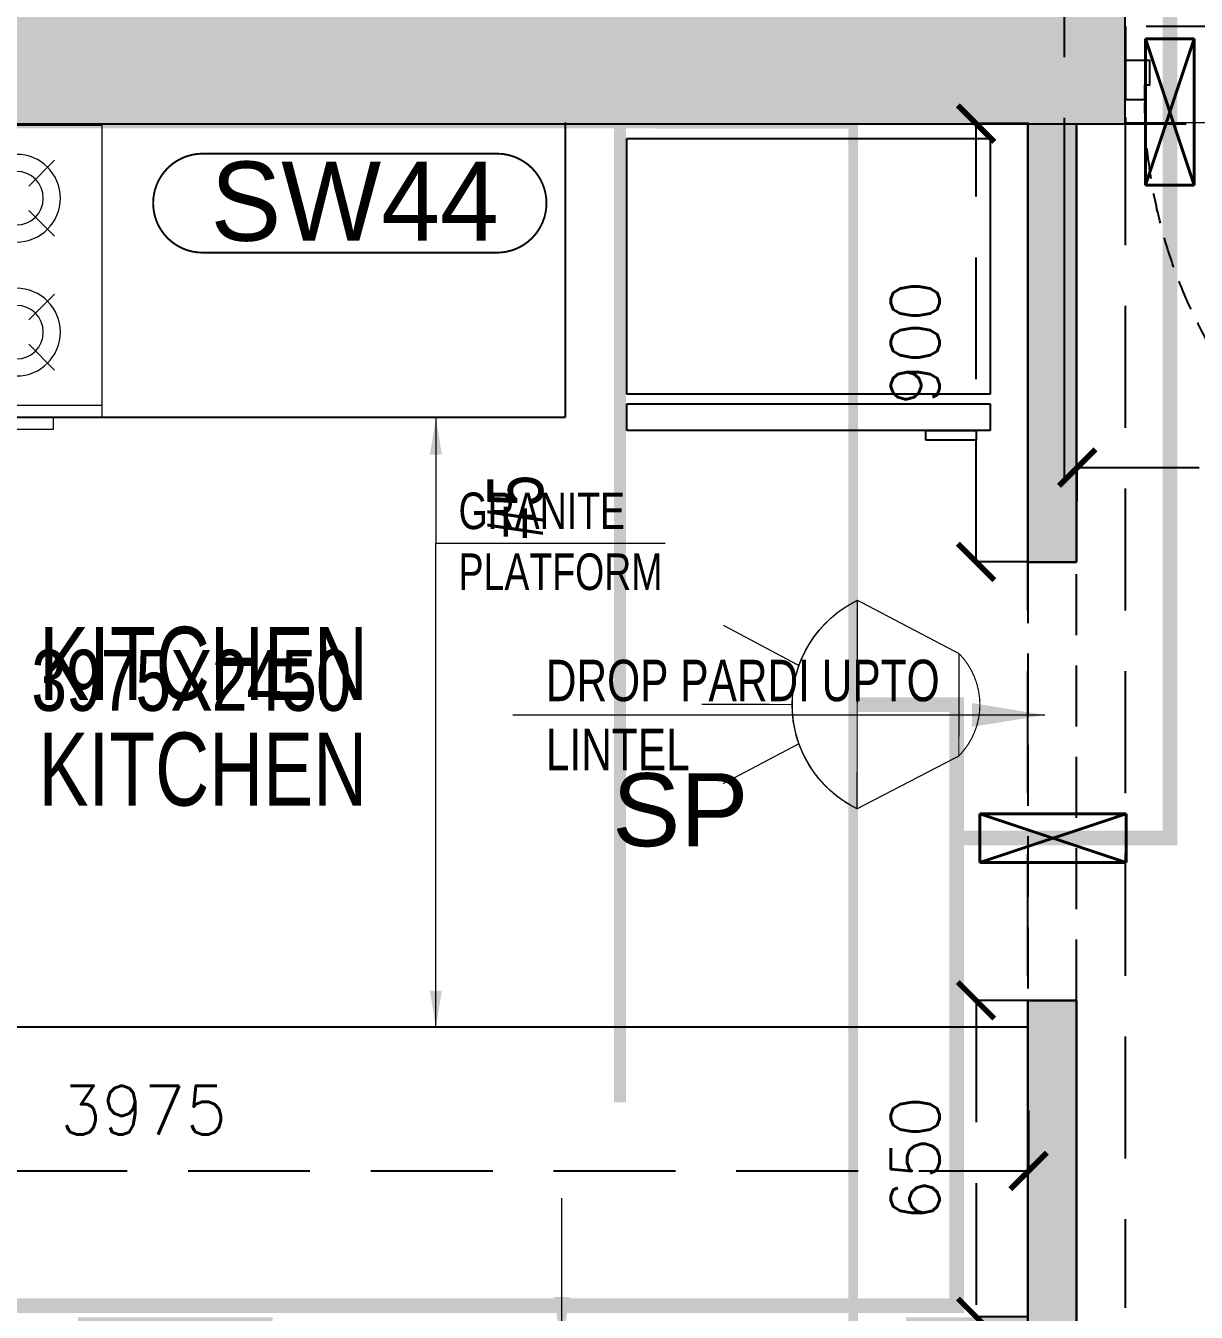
# Model space of a CAD drawing. Header units: millimetres. Extents: x 1135099 to 1230264, y -5736945 to -5695799.
# Drawn here: x 1202834 to 1205236, y -5721665 to -5719023 of the extents above; entities that cross this region are included whole.
import ezdxf

# ---------------------------------------------------------------- set-up
doc = ezdxf.new("R2010")
doc.units = ezdxf.units.MM
doc.header["$LTSCALE"] = 1000
doc.header["$MEASUREMENT"] = 0
for name, pattern in [('2BHK-A - FRONT$1$AUDIT_D_120904163729-0', [0]), ('2BHK-A - FRONT$1$HIDDEN', [0.375, 0.25, -0.125]), ('AUDIT_D_120904163729-0', [0]), ('T8(T9 IS SIMILAR) - DIMENSION & TEXTING$0$( Hidden )', [0.375, 0.25, -0.125]), ('T8(T9 IS SIMILAR) - DIMENSION & TEXTING$0$CENTER2', [1.125, 0.75, -0.125, 0.125, -0.125]), ('T8(T9 IS SIMILAR) - DIMENSION & TEXTING$0$HIDDEN', [0.375, 0.25, -0.125]), ('T8(T9 IS SIMILAR) - DIMENSION & TEXTING$0$T8_REFUGE COLUMNS$0$HIDDEN', [0.375, 0.25, -0.125]), ('T8(T9 IS SIMILAR) - DIMENSION & TEXTING$1$AUDIT_D_120904163729-0', [0]), ('T8(T9 IS SIMILAR)$0$$0$HIDDEN', [0.375, 0.25, -0.125]), ('T8(T9 IS SIMILAR)$0$HIDDEN', [0.375, 0.25, -0.125]), ('T8_REFUGE COLUMNS$0$CENTER2', [1.125, 0.75, -0.125, 0.125, -0.125])]:
    doc.linetypes.add(name, pattern=pattern)
doc.layers.get('0').update_dxf_attribs({"linetype": 'AUDIT_D_120904163729-0'})
for name, color, linetype in [('2BHK-A - FRONT$0$A-DOOR-FULL', 2, 'Continuous'), ('2BHK-A - FRONT$0$a-KIT FIX', 251, 'Continuous'), ('2BHK-A - FRONT$1$A-HATCH -160', 251, '2BHK-A - FRONT$1$AUDIT_D_120904163729-0'), ('2BHK-A - FRONT$1$CUT-OUT', 49, 'Continuous'), ('T8(T9 IS SIMILAR) - DIMENSION & TEXTING$0$A-DIMENSIONS', 2, 'T8(T9 IS SIMILAR) - DIMENSION & TEXTING$0$HIDDEN'), ('T8(T9 IS SIMILAR) - DIMENSION & TEXTING$0$A-FIRE FIGHTING', 7, 'T8(T9 IS SIMILAR) - DIMENSION & TEXTING$1$AUDIT_D_120904163729-0'), ('T8(T9 IS SIMILAR)$0$S-BEAM', 20, 'T8(T9 IS SIMILAR)$0$$0$HIDDEN'), ('T8_REFUGE COLUMNS$0$A-CENTERLINE', 193, 'T8_REFUGE COLUMNS$0$CENTER2'), ('T8_REFUGE COLUMNS$1$A-RCC COLS', 3, 'Continuous'), ('T8_TYPICAL COLUMNS$0$A-RCC COLS', 3, 'Continuous')]:
    doc.layers.add(name, color=color, linetype=linetype)
for name, color, linetype, lineweight in [('2BHK-A - FRONT$0$a-Text', 4, 'Continuous', 0), ('2BHK-A - FRONT$0$a-TEXT -R SIZE', 4, 'Continuous', 0), ('2BHK-A - FRONT$0$R0-18-10-2014-T1-1st Podium Floor Plan$0$Text', 2, 'Continuous', 0), ('2BHK-A - FRONT$1$a-TOI-fixtures', 251, 'Continuous', 0), ('2BHK-A - FRONT$1$A-WALL- 160', 6, 'Continuous', 30), ('T8(T9 IS SIMILAR) - DIMENSION & TEXTING$0$U-IPD-WS-FIRE', 1, 'Continuous', 40), ('T8(T9 IS SIMILAR) - DIMENSION & TEXTING$0$U-IPD-WS-SP', 1, 'Continuous', 5), ('T8(T9 IS SIMILAR) - DIMENSION & TEXTING$0$U-IPD-WS-TEXT', 7, 'Continuous', 0), ('T8(T9 IS SIMILAR) - DIMENSION & TEXTING$1$a-Text', 4, 'Continuous', 0), ('T8(T9 IS SIMILAR) - DIMENSION & TEXTING$1$a-TEXT -R SIZE', 4, 'Continuous', 0), ('T8(T9 IS SIMILAR) - DIMENSION & TEXTING$1$R0-18-10-2014-T1-1st Podium Floor Plan$0$Text', 2, 'Continuous', 0), ('T8(T9 IS SIMILAR)$0$D&W', 8, 'Continuous', 25), ('T8(T9 IS SIMILAR)$0$SCPL BEAM', 191, 'T8(T9 IS SIMILAR)$0$$0$HIDDEN', 13), ('T8_REFUGE COLUMNS$0$A-COLUMN NO size reduce', 81, 'Continuous', 25)]:
    doc.layers.add(name, color=color, linetype=linetype, lineweight=lineweight)
doc.layers.add('A-RERA CARPET AREA', color=30, linetype='Continuous', plot=False)
doc.layers.add('T8(T9 IS SIMILAR) - DIMENSION & TEXTING$0$U-IPD-SP-SLEV-100', color=7, linetype='T8(T9 IS SIMILAR) - DIMENSION & TEXTING$0$CENTER2', lineweight=40, true_color=0xdc3709)
doc.layers.add('T8_REFUGE COLUMNS$1$COL-HATCH', color=7, linetype='Continuous', lineweight=25, true_color=0xa3a3a3)
doc.styles.add('2BHK-A - FRONT$0$ARIAL ARROW', font='swisscl.ttf')
doc.styles.add('2BHK-A - FRONT$0$Tahoma', font='tahoma.ttf')
doc.styles.add('T8(T9 IS SIMILAR) - DIMENSION & TEXTING$0$arial', font='sanss___.ttf')
doc.styles.add('T8(T9 IS SIMILAR) - DIMENSION & TEXTING$0$Romans 1', font='romans.shx', dxfattribs={"height": 100})
doc.styles.add('T8(T9 IS SIMILAR) - DIMENSION & TEXTING$1$ARIAL ARROW', font='swisscl.ttf')
doc.styles.add('T8(T9 IS SIMILAR) - DIMENSION & TEXTING$1$Tahoma', font='tahoma.ttf')
doc.styles.add('T8_REFUGE COLUMNS$0$STANDARD', font='GOTHIC.TTF')
doc.dimstyles.new('2BHK-A - FRONT$0$SAMATA STD', dxfattribs={"dimtxt": 100, "dimasz": 50, "dimexe": 50, "dimexo": 50, "dimgap": 10, "dimtad": 0, "dimdec": 0, "dimrnd": 5, "dimzin": 0, "dimdsep": 46, "dimtxsty": '2BHK-A - FRONT$0$Tahoma', "dimblk": '2BHK-A - FRONT$0$_Origin2', "dimcen": -50, "dimdle": 50, "dimclrd": 7, "dimclre": 7, "dimclrt": 7, "dimadec": 0, "dimazin": 0, "dimtfac": 1, "dimtdec": 0, "dimtmove": 1, "dimatfit": 3, "dimfxl": 150, "dimtfill": 1, "dimtolj": 1, "dimtzin": 0, "dimlwd": -1, "dimlwe": -1, "dimarcsym": 0})
doc.dimstyles.new('T8(T9 IS SIMILAR) - DIMENSION & TEXTING$0$ALPINE S', dxfattribs={"dimscale": 0, "dimtxt": 100, "dimasz": 75, "dimexe": 0, "dimexo": 0, "dimgap": 75, "dimtad": 1, "dimdec": 0, "dimzin": 0, "dimdsep": 46, "dimtxsty": 'T8(T9 IS SIMILAR) - DIMENSION & TEXTING$0$Romans 1', "dimblk": 'T8(T9 IS SIMILAR) - DIMENSION & TEXTING$0$_ArchTick', "dimcen": 0.09, "dimclrd": 256, "dimclre": 256, "dimclrt": 7, "dimadec": 0, "dimazin": 0, "dimtfac": 1, "dimtdec": 0, "dimtofl": 0, "dimtmove": 1, "dimatfit": 0, "dimldrblk": 'T8(T9 IS SIMILAR) - DIMENSION & TEXTING$0$_Open90', "dimfxl": 1, "dimtolj": 1, "dimtzin": 0, "dimarcsym": 0})
doc.dimstyles.new('T8(T9 IS SIMILAR) - DIMENSION & TEXTING$1$SAMATA STD', dxfattribs={"dimtxt": 100, "dimasz": 50, "dimexe": 50, "dimexo": 50, "dimgap": 10, "dimtad": 0, "dimdec": 0, "dimrnd": 5, "dimzin": 0, "dimdsep": 46, "dimtxsty": 'T8(T9 IS SIMILAR) - DIMENSION & TEXTING$1$Tahoma', "dimblk": 'T8(T9 IS SIMILAR) - DIMENSION & TEXTING$1$_Origin2', "dimcen": -50, "dimdle": 50, "dimclrd": 7, "dimclre": 7, "dimclrt": 7, "dimadec": 0, "dimazin": 0, "dimtfac": 1, "dimtdec": 0, "dimtmove": 1, "dimatfit": 3, "dimfxl": 150, "dimtfill": 1, "dimtolj": 1, "dimtzin": 0, "dimlwd": -1, "dimlwe": -1, "dimarcsym": 0})

# ---------------------------------------------------------------- blocks, each defined once
blk = doc.blocks.new('T8(T9 IS SIMILAR) - DIMENSION & TEXTING$0$_ArchTick')
at = {"color": 0, "linetype": 'ByBlock', "const_width": 0.15}
blk.add_lwpolyline([(-0.5, -0.5), (0.5, 0.5)], dxfattribs=at)
blk = doc.blocks.new('*D597')
at = {"layer": 'T8(T9 IS SIMILAR) - DIMENSION & TEXTING$0$A-DIMENSIONS', "linetype": 'T8(T9 IS SIMILAR) - DIMENSION & TEXTING$0$HIDDEN', "lineweight": -2, "transparency": 16777216}
for p, q in [((1204992.3, -5719999.3), (1204992.3, -5719930.4)), ((1206197.3, -5719999.3), (1206197.3, -5719930.4))]:
    blk.add_line(p, q, dxfattribs=at)
at = {"layer": 'T8(T9 IS SIMILAR) - DIMENSION & TEXTING$0$A-DIMENSIONS', "lineweight": -2, "transparency": 16777216}
blk.add_line((1204992.3, -5719930.4), (1206197.3, -5719930.4), dxfattribs=at)
at = {"layer": 'T8(T9 IS SIMILAR) - DIMENSION & TEXTING$0$A-DIMENSIONS', "linetype": 'ByBlock', "lineweight": -2, "transparency": 16777216, "xscale": 75, "yscale": 75, "zscale": 75, "rotation": 180}
blk.add_blockref('T8(T9 IS SIMILAR) - DIMENSION & TEXTING$0$_ArchTick', (1204992.3, -5719930.4), dxfattribs=at)
at = {"layer": 'T8(T9 IS SIMILAR) - DIMENSION & TEXTING$0$A-DIMENSIONS', "linetype": 'ByBlock', "lineweight": -2, "transparency": 16777216, "xscale": 75, "yscale": 75, "zscale": 75}
blk.add_blockref('T8(T9 IS SIMILAR) - DIMENSION & TEXTING$0$_ArchTick', (1206197.3, -5719930.4), dxfattribs=at)
at = {"layer": 'T8(T9 IS SIMILAR) - DIMENSION & TEXTING$0$A-DIMENSIONS', "color": 7, "linetype": 'ByBlock', "transparency": 16777216, "insert": (1205594.8, -5719805.4), "char_height": 100, "attachment_point": 5, "style": 'T8(T9 IS SIMILAR) - DIMENSION & TEXTING$0$Romans 1'}
blk.add_mtext('\\A1;1205', dxfattribs=at)
blk = doc.blocks.new('T8(T9 IS SIMILAR) - DIMENSION & TEXTING$0$_Open90')
at = {"color": 0, "linetype": 'ByBlock', "lineweight": -2}
for p, q in [((-0.5, 0.5), (0, 0)), ((0, 0), (-1, 0)), ((0, 0), (-0.5, -0.5))]:
    blk.add_line(p, q, dxfattribs=at)
blk = doc.blocks.new('*D598')
at = {"layer": 'T8(T9 IS SIMILAR) - DIMENSION & TEXTING$0$A-DIMENSIONS', "linetype": 'T8(T9 IS SIMILAR) - DIMENSION & TEXTING$0$HIDDEN', "lineweight": -2, "transparency": 16777216}
for p, q in [((1204892.3, -5719224.4), (1204784.6, -5719224.4)), ((1204892.3, -5720124.3), (1204784.6, -5720124.3))]:
    blk.add_line(p, q, dxfattribs=at)
at = {"layer": 'T8(T9 IS SIMILAR) - DIMENSION & TEXTING$0$A-DIMENSIONS', "lineweight": -2, "transparency": 16777216}
blk.add_line((1204784.6, -5720124.3), (1204784.6, -5719224.4), dxfattribs=at)
at = {"layer": 'T8(T9 IS SIMILAR) - DIMENSION & TEXTING$0$A-DIMENSIONS', "linetype": 'ByBlock', "lineweight": -2, "transparency": 16777216, "xscale": 75, "yscale": 75, "zscale": 75}
for p, rotation in [((1204784.6, -5719224.4), 90), ((1204784.6, -5720124.3), 270)]:
    blk.add_blockref('T8(T9 IS SIMILAR) - DIMENSION & TEXTING$0$_ArchTick', p, dxfattribs=dict(at, rotation=rotation))
at = {"layer": 'T8(T9 IS SIMILAR) - DIMENSION & TEXTING$0$A-DIMENSIONS', "color": 7, "linetype": 'ByBlock', "transparency": 16777216, "insert": (1204659.6, -5719674.4), "char_height": 100, "attachment_point": 5, "rotation": 90, "style": 'T8(T9 IS SIMILAR) - DIMENSION & TEXTING$0$Romans 1'}
blk.add_mtext('\\A1;900', dxfattribs=at)
blk = doc.blocks.new('*D599')
at = {"layer": 'T8(T9 IS SIMILAR) - DIMENSION & TEXTING$0$A-DIMENSIONS', "linetype": 'T8(T9 IS SIMILAR) - DIMENSION & TEXTING$0$HIDDEN', "lineweight": -2, "transparency": 16777216}
for p, q in [((1204892.3, -5721024.3), (1204784.6, -5721024.3)), ((1204892.3, -5721674), (1204784.6, -5721674))]:
    blk.add_line(p, q, dxfattribs=at)
at = {"layer": 'T8(T9 IS SIMILAR) - DIMENSION & TEXTING$0$A-DIMENSIONS', "lineweight": -2, "transparency": 16777216}
blk.add_line((1204784.6, -5721024.3), (1204784.6, -5721674), dxfattribs=at)
at = {"layer": 'T8(T9 IS SIMILAR) - DIMENSION & TEXTING$0$A-DIMENSIONS', "linetype": 'ByBlock', "lineweight": -2, "transparency": 16777216, "xscale": 75, "yscale": 75, "zscale": 75}
for p, rotation in [((1204784.6, -5721024.3), 90), ((1204784.6, -5721674), 270)]:
    blk.add_blockref('T8(T9 IS SIMILAR) - DIMENSION & TEXTING$0$_ArchTick', p, dxfattribs=dict(at, rotation=rotation))
at = {"layer": 'T8(T9 IS SIMILAR) - DIMENSION & TEXTING$0$A-DIMENSIONS', "color": 7, "linetype": 'ByBlock', "transparency": 16777216, "insert": (1204659.6, -5721349.2), "char_height": 100, "attachment_point": 5, "rotation": 90, "style": 'T8(T9 IS SIMILAR) - DIMENSION & TEXTING$0$Romans 1'}
blk.add_mtext('\\A1;650', dxfattribs=at)
blk = doc.blocks.new('*D600')
at = {"layer": 'T8(T9 IS SIMILAR) - DIMENSION & TEXTING$0$A-DIMENSIONS', "linetype": 'T8(T9 IS SIMILAR) - DIMENSION & TEXTING$0$HIDDEN', "lineweight": -2, "transparency": 16777216}
for p, q in [((1200917.3, -5721250.6), (1200917.3, -5721374.5)), ((1204892.3, -5721250.6), (1204892.3, -5721374.5))]:
    blk.add_line(p, q, dxfattribs=at)
at = {"layer": 'T8(T9 IS SIMILAR) - DIMENSION & TEXTING$0$A-DIMENSIONS', "lineweight": -2, "transparency": 16777216}
blk.add_line((1200917.3, -5721374.5), (1204892.3, -5721374.5), dxfattribs=at)
at = {"layer": 'T8(T9 IS SIMILAR) - DIMENSION & TEXTING$0$A-DIMENSIONS', "linetype": 'ByBlock', "lineweight": -2, "transparency": 16777216, "xscale": 75, "yscale": 75, "zscale": 75, "rotation": 180}
blk.add_blockref('T8(T9 IS SIMILAR) - DIMENSION & TEXTING$0$_ArchTick', (1200917.3, -5721374.5), dxfattribs=at)
at = {"layer": 'T8(T9 IS SIMILAR) - DIMENSION & TEXTING$0$A-DIMENSIONS', "linetype": 'ByBlock', "lineweight": -2, "transparency": 16777216, "xscale": 75, "yscale": 75, "zscale": 75}
blk.add_blockref('T8(T9 IS SIMILAR) - DIMENSION & TEXTING$0$_ArchTick', (1204892.3, -5721374.5), dxfattribs=at)
at = {"layer": 'T8(T9 IS SIMILAR) - DIMENSION & TEXTING$0$A-DIMENSIONS', "color": 7, "linetype": 'ByBlock', "transparency": 16777216, "insert": (1203075.9, -5721249.5), "char_height": 100, "attachment_point": 5, "style": 'T8(T9 IS SIMILAR) - DIMENSION & TEXTING$0$Romans 1'}
blk.add_mtext('\\A1;3975', dxfattribs=at)
blk = doc.blocks.new('T8(T9 IS SIMILAR) - DIMENSION & TEXTING$0$SIDE SPRINKLER')
at = {"layer": 'T8(T9 IS SIMILAR) - DIMENSION & TEXTING$0$U-IPD-WS-SP', "const_width": 3, "elevation": 0}
for points in [[(-6847.2, -87791.6), (-7102.7, -87925.5)], [(-6700.4, -87955.9), (-6510.2, -87854.9)], [(-6683.5, -88053.8), (-6456.1, -88053.8)], [(-6700.2, -88152.7), (-6509.9, -88253.3)], [(-6847.2, -88315.9), (-7102.7, -88183.1)]]:
    blk.add_lwpolyline(points, dxfattribs=at)
for points in [[(-6847.2, -87791.6, 0.000405), (-6846.7, -88316.2, 0.623274), (-6846.7, -87792.3, 0.617961)], [(-7102.7, -87925.2, 0.001274), (-7102.7, -88183.1, -0.409371), (-7102.7, -87925.2, -0.617961)]]:
    blk.add_lwpolyline(points, format="xyb", dxfattribs=at)
at = {"layer": 'T8(T9 IS SIMILAR) - DIMENSION & TEXTING$0$U-IPD-WS-SP'}
for centre, start, end in [((-6975.2, -88053.8), 296.0387, 63.9613), ((-6975.2, -88053.8), 0, 63.9613), ((-6975.2, -88054.2), 296.1316, 0.0929)]:
    blk.add_arc(centre, 291.8, start, end, dxfattribs=at)
blk = doc.blocks.new('T8(T9 IS SIMILAR) - DIMENSION & TEXTING$0$A$C7A147FD6')
at = {"layer": 'T8(T9 IS SIMILAR) - DIMENSION & TEXTING$0$U-IPD-SP-SLEV-100', "ltscale": 0.5, "elevation": -0.6}
for points in [[(-2220, -3676.7), (-2220, -3976.7), (-2320, -3976.7), (-2320, -3676.7), (-2220, -3676.7), (-2320, -3976.7), (-2220, -3976.7), (-2320, -3676.7)], [(-2660, -5267.1), (-2360, -5267.1), (-2360, -5367.1), (-2660, -5367.1), (-2660, -5267.1), (-2360, -5367.1), (-2360, -5267.1), (-2660, -5367.1)]]:
    blk.add_lwpolyline(points, dxfattribs=at)
at = {"layer": 'T8(T9 IS SIMILAR) - DIMENSION & TEXTING$0$U-IPD-WS-FIRE', "color": 92, "linetype": 'T8(T9 IS SIMILAR) - DIMENSION & TEXTING$0$( Hidden )', "ltscale": 2, "true_color": 0x00d200, "const_width": 30}
for points, elevation in [([(-2270, 1112.5), (-2270, -5317.1), (-2707.8, -5317.1), (-2707.8, -6277.1), (-6234.7, -6277.1), (-6230.8, -9339.3), (-8033.7, -9339.3), (-8033.7, -11094.6), (-7863, -11096.2)], -0.6), ([(-2911.7, -5043), (-2707.8, -5043), (-2707.8, -5317.1)], 0)]:
    blk.add_lwpolyline(points, dxfattribs=dict(at, elevation=elevation))
at = {"layer": 'T8(T9 IS SIMILAR) - DIMENSION & TEXTING$0$U-IPD-WS-FIRE', "xscale": -0.8162240268536692, "yscale": 0.8162240268536692, "zscale": 0.8162240268536692, "rotation": 359.9523887024134}
blk.add_blockref('T8(T9 IS SIMILAR) - DIMENSION & TEXTING$0$SIDE SPRINKLER', (-8440.7, 66833.3, 0), dxfattribs=at)
at = {"layer": 'T8(T9 IS SIMILAR) - DIMENSION & TEXTING$0$U-IPD-WS-TEXT', "insert": (-3135.2, -5184, -0.7), "char_height": 150, "attachment_point": 3, "rotation": 0.0001, "style": 'T8(T9 IS SIMILAR) - DIMENSION & TEXTING$0$arial'}
blk.add_mtext_dynamic_manual_height_columns('SP', width=0.382, gutter_width=0.75, heights=[0], dxfattribs=at)
blk = doc.blocks.new('T8(T9 IS SIMILAR) - DIMENSION & TEXTING$1$_Origin2')
at = {"color": 0, "linetype": 'ByBlock', "lineweight": -2}
blk.add_line((-0.5, 0), (-1, 0), dxfattribs=at)
for radius in [0.5, 0.25]:
    blk.add_circle((0, 0), radius, dxfattribs=at)
blk = doc.blocks.new('T8_REFUGE COLUMNS')
at = {"layer": 'T8_REFUGE COLUMNS$1$COL-HATCH', "linetype": 'ByBlock'}
h = blk.add_hatch(color=256, dxfattribs=at)
h.dxf.hatch_style = 1
h.paths.add_polyline_path([(1198907.1, -5719224.9), (1205092.1, -5719224.9), (1205092.1, -5718974.9), (1198907.1, -5718974.9)])
at = {"layer": 'T8_REFUGE COLUMNS$0$A-CENTERLINE'}
blk.add_line((1204967.1, -5719963), (1204967.1, -5698299.6), dxfattribs=at)
at = {"layer": 'T8_REFUGE COLUMNS$0$A-COLUMN NO size reduce', "linetype": 'ByBlock', "const_width": 3.9}
blk.add_lwpolyline([(1203198.4, -5719489.5, -1), (1203198.4, -5719286.3), (1203802.5, -5719286.3, -1), (1203802.5, -5719489.5)], format="xyb", close=True, dxfattribs=at)
at = {"layer": 'T8_REFUGE COLUMNS$1$A-RCC COLS', "linetype": 'ByBlock'}
blk.add_lwpolyline([(1198907.1, -5719224.9), (1205092.1, -5719224.9), (1205092.1, -5718974.9), (1198907.1, -5718974.9)], close=True, dxfattribs=at)
at = {"layer": 'T8_REFUGE COLUMNS$0$A-COLUMN NO size reduce', "linetype": 'ByBlock', "insert": (1203214.7, -5719302.6), "char_height": 162.5, "attachment_point": 1, "style": 'T8_REFUGE COLUMNS$0$STANDARD'}
blk.add_mtext_dynamic_manual_height_columns('SW44', width=444.685, gutter_width=500, heights=[0], dxfattribs=at)
blk = doc.blocks.new('T8_TYPICAL COLUMNS')
at = {"layer": 'T8_TYPICAL COLUMNS$0$A-RCC COLS', "linetype": 'ByBlock'}
blk.add_blockref('T8_REFUGE COLUMNS', (0, 0), dxfattribs=at)
blk = doc.blocks.new('*U712')
for points in [[(-40, 0), (0, 0), (0, 30), (10, 30), (10, 80), (-40, 80)], [(1065, 0), (1025, 0), (1025, 30), (1015, 30), (1015, 80), (1065, 80)], [(0, 0), (0, -1025), (30, -1025), (30, 0)]]:
    blk.add_lwpolyline(points, close=True)
at = {"color": 0, "linetype": 'ByBlock', "ltscale": 0.25}
blk.add_arc((-1.5, 0.6), 1026.5, 272.373, 359.9653, dxfattribs=at)
blk = doc.blocks.new('2BHK-A - FRONT$0$RANGE-flat-1')
at = {"layer": '2BHK-A - FRONT$1$a-TOI-fixtures'}
for p, q in [((-575, -600), (-575, 0)), ((-600, -100), (-625, -100)), ((-625, -100), (-625, -175)), ((-450, -150), (-502.8, -97.2)), ((-400, -150), (-347.2, -97.2)), ((-175, -150), (-227.8, -97.2)), ((-125, -150), (-72.2, -97.2)), ((-625, -175), (-600, -175)), ((-450, -200), (-502.8, -252.8)), ((-400, -200), (-347.2, -252.8)), ((-175, -200), (-227.8, -252.8)), ((-125, -200), (-72.2, -252.8)), ((-450, -400), (-502.8, -347.2)), ((-400, -400), (-347.2, -347.2)), ((-175, -400), (-227.8, -347.2)), ((-125, -400), (-72.2, -347.2)), ((-625, -425), (-600, -425)), ((-625, -500), (-625, -425)), ((-450, -450), (-502.8, -502.8)), ((-400, -450), (-347.2, -502.8)), ((-175, -450), (-227.8, -502.8)), ((-125, -450), (-72.2, -502.8)), ((-600, -500), (-625, -500))]:
    blk.add_line(p, q, dxfattribs=at)
blk.add_lwpolyline([(-600, -600), (0, -600), (0, 0), (-600, 0)], close=True, dxfattribs=at)
for centre, radius in [((-425, -175), 90), ((-150, -175), 90), ((-425, -175), 55), ((-150, -175), 55), ((-425, -425), 90), ((-150, -425), 90), ((-425, -425), 55), ((-150, -425), 55)]:
    blk.add_circle(centre, radius, dxfattribs=at)
blk = doc.blocks.new('2BHK-A - FRONT$0$_Origin2')
at = {"color": 0, "linetype": 'ByBlock', "lineweight": -2}
blk.add_line((-0.5, 0), (-1, 0), dxfattribs=at)
for radius in [0.5, 0.25]:
    blk.add_circle((0, 0), radius, dxfattribs=at)
blk = doc.blocks.new('T8(T9 IS SIMILAR) - DIMENSION & TEXTING')
at = {"color": 4, "linetype": 'T8(T9 IS SIMILAR) - DIMENSION & TEXTING$0$T8_REFUGE COLUMNS$0$HIDDEN', "ltscale": 5, "const_width": 25, "elevation": 0.1}
blk.add_lwpolyline([(1204053.5, -5721233.6), (1204053.5, -5718908.5), (1201614.3, -5718908.5), (1201614.3, -5714798.3)], dxfattribs=at)
at = {"layer": 'T8(T9 IS SIMILAR) - DIMENSION & TEXTING$0$A-FIRE FIGHTING', "linetype": 'ByBlock'}
blk.add_blockref('T8(T9 IS SIMILAR) - DIMENSION & TEXTING$0$A$C7A147FD6', (1207452.3, -5715374), dxfattribs=at)
at = {"layer": 'T8(T9 IS SIMILAR) - DIMENSION & TEXTING$1$a-Text', "style": 'T8(T9 IS SIMILAR) - DIMENSION & TEXTING$1$ARIAL ARROW'}
blk.add_text('KITCHEN', height=150, dxfattribs=at).set_placement((1202861.6, -5720407.5))
at = {"layer": 'T8(T9 IS SIMILAR) - DIMENSION & TEXTING$1$a-TEXT -R SIZE', "color": 2, "style": 'T8(T9 IS SIMILAR) - DIMENSION & TEXTING$1$ARIAL ARROW'}
blk.add_text('3975X2450', height=125, dxfattribs=at).set_placement((1202847, -5720429.8))
at = {"layer": 'T8(T9 IS SIMILAR) - DIMENSION & TEXTING$1$R0-18-10-2014-T1-1st Podium Floor Plan$0$Text', "insert": (1203781, -5719945.1, 0), "char_height": 114.75, "width": 1702.876, "attachment_point": 3, "rotation": 90, "style": 'T8(T9 IS SIMILAR) - DIMENSION & TEXTING$1$ARIAL ARROW'}
blk.add_mtext('#5 ', dxfattribs=at)
at = {"layer": 'T8(T9 IS SIMILAR) - DIMENSION & TEXTING$1$R0-18-10-2014-T1-1st Podium Floor Plan$0$Text', "insert": (1203722.3, -5720183, 0.6), "char_height": 75, "width": 587.053, "attachment_point": 7, "style": 'T8(T9 IS SIMILAR) - DIMENSION & TEXTING$1$ARIAL ARROW'}
blk.add_mtext('GRANITE PLATFORM', dxfattribs=at)
at = {"layer": 'T8(T9 IS SIMILAR) - DIMENSION & TEXTING$0$A-DIMENSIONS', "linetype": 'ByBlock'}
for base, p1, p2, picture, middle in [((1204784.6, -5719224.4), (1204892.3, -5720124.3), (1204892.3, -5719224.4), '*D598', (1204659.6, -5719674.4)), ((1204784.6, -5721674), (1204892.3, -5721024.3), (1204892.3, -5721674), '*D599', (1204659.6, -5721349.2))]:
    dim = blk.add_linear_dim(base=base, p1=p1, p2=p2, angle=90, dimstyle='T8(T9 IS SIMILAR) - DIMENSION & TEXTING$0$ALPINE S', override={"dimscale": 1, "dimfxl": 5, "dimarcsym": 1}, dxfattribs=at)
    dim.commit()
    dim.dimension.update_dxf_attribs({"geometry": picture, "text_midpoint": middle})
dim = blk.add_linear_dim(base=(1206197.3, -5719930.4), p1=(1204992.3, -5719999.3), p2=(1206197.3, -5719999.3), dimstyle='T8(T9 IS SIMILAR) - DIMENSION & TEXTING$0$ALPINE S', override={"dimscale": 1, "dimfxl": 5, "dimarcsym": 1}, dxfattribs=at)
dim.commit()
dim.dimension.update_dxf_attribs({"geometry": '*D597', "text_midpoint": (1205594.8, -5719805.4)})
dim = blk.add_linear_dim(base=(1204892.3, -5721374.5), p1=(1200917.3, -5721250.6), p2=(1204892.3, -5721250.6), dimstyle='T8(T9 IS SIMILAR) - DIMENSION & TEXTING$0$ALPINE S', override={"dimscale": 1, "dimfxl": 5, "dimarcsym": 1}, dxfattribs=at)
dim.commit()
dim.dimension.update_dxf_attribs({"geometry": '*D600', "text_midpoint": (1203075.9, -5721374.5), "dimtype": 128})
at = {"layer": 'T8(T9 IS SIMILAR) - DIMENSION & TEXTING$1$R0-18-10-2014-T1-1st Podium Floor Plan$0$Text'}
for points, override in [([(1203675.7, -5719829.3, 0), (1203675.7, -5720085.6, 0), (1204129.9, -5720085.6, 0)], {"dimasz": 75, "dimclrd": 2, "dimfxlon": 1, "dimarcsym": 1}), ([(1203675.7, -5721079.3, 0), (1203675.7, -5720085.6, 0), (1204146.7, -5720085.7, 0)], {"dimasz": 75, "dimclrd": 2, "dimfxlon": 1, "dimarcsym": 1}), ([(1203934, -5721733.3), (1203934, -5721495.7), (1203934, -5721430.2)], {"dimasz": 100, "dimclrd": 2, "dimfxlon": 1, "dimarcsym": 1})]:
    blk.add_leader(points, dimstyle='T8(T9 IS SIMILAR) - DIMENSION & TEXTING$1$SAMATA STD', override=override, dxfattribs=at)
blk = doc.blocks.new('2BHK-A - FRONT')
at = {"layer": '2BHK-A - FRONT$1$A-HATCH -160', "linetype": 'ByBlock'}
h = blk.add_hatch(dxfattribs=at)
h.set_pattern_fill('ZIGZAG', color=256, scale=250)
h.set_pattern_definition([(0, (0, 0), (31.25, 31.25), [31.25, -31.25]), (90, (31.25, 0), (-31.25, 31.25), [31.25, -31.25])])
h.paths.add_polyline_path([(1142149.5, -5723474.6), (1143849.6, -5723474.6), (1143849.6, -5723374.6), (1142149.5, -5723374.6)])
h.paths.add_polyline_path([(1144889.5, -5724474.6), (1144889.5, -5724574.6), (1147099.5, -5724574.6), (1147099.5, -5724474.6), (1145949.5, -5724474.2), (1145949.5, -5724374.2), (1145849.5, -5724374.2), (1145849.5, -5724474.6)])
h.paths.add_polyline_path([(1145949.5, -5723374.2), (1146849.2, -5723374.2), (1146849.2, -5723474.2), (1145949.5, -5723474.2)])
h.paths.add_polyline_path([(1147599.2, -5723474.2), (1148199.2, -5723474.2), (1148199.2, -5723374.2), (1147599.2, -5723374.2)])
h.paths.add_polyline_path([(1150399.5, -5721024.5), (1150499.5, -5721024.5), (1150499.5, -5721774.2), (1150399.5, -5721774.2)])
h.paths.add_polyline_path([(1150399.5, -5720124.5), (1150499.5, -5720124.5), (1150499.5, -5719224.6), (1150399.5, -5719224.6)])
h.paths.add_polyline_path([(1145549.4, -5721674.6), (1145649.4, -5721674.6), (1145649.4, -5721174.6), (1145649.4, -5721174.6), (1145649.4, -5721073.7), (1145549.4, -5721073.9)])
h.paths.add_polyline_path([(1148199.5, -5728684.2), (1148934.5, -5728684.2), (1148934.5, -5728584.2), (1148199.5, -5728584.2)])
h.paths.add_polyline_path([(1148449.5, -5721774.6), (1148849.5, -5721774.6), (1148849.5, -5721674.6), (1148449.5, -5721674.6)])
h.paths.add_polyline_path([(1150149.5, -5721674.6), (1150399.5, -5721674.6), (1150399.5, -5721774.6), (1150149.5, -5721774.6)])
h = blk.add_hatch(dxfattribs=at)
h.set_pattern_fill('ANSI32', color=256, scale=150)
h.set_pattern_definition([(45, (0, -0.55), (-39.77475644, 39.77475644), []), (45, (26.517, -0.55), (-39.77475644, 39.77475644), [])])
h.paths.add_polyline_path([(1145269.9, -5728524.2), (1145269.9, -5728684.2), (1144639.8, -5728684.2), (1144639.8, -5726829.5), (1144799.8, -5726829.5), (1144799.8, -5728524.2)])
h.paths.add_polyline_path([(1148934.5, -5727449.8), (1148934.5, -5727609.8), (1147999.5, -5727609.8), (1147999.5, -5727009.5), (1148159.5, -5727009.5), (1148159.5, -5727449.8)])
h.paths.add_polyline_path([(1147999.5, -5728684.2), (1147999.5, -5728524.2), (1147369.9, -5728524.2), (1147369.9, -5728684.2)])
edge = h.paths.add_edge_path()
edge.add_line((1151334.5, -5727449.8), (1151779.5, -5727449.8))
edge.add_line((1151779.5, -5727449.8), (1151779.5, -5727609.8))
edge.add_line((1151704.5, -5727609.8), (1151334.5, -5727609.8))
edge.add_line((1151334.5, -5727609.8), (1151334.5, -5727449.8))
h.paths.add_polyline_path([(1146264.5, -5719573.8), (1146424.5, -5719573.8), (1146424.5, -5719224.6), (1146264.5, -5719224.6)])
h.paths.add_polyline_path([(1145549.4, -5721834.4), (1145788.9, -5721834.4), (1145790, -5721674.6), (1145549.4, -5721674.6)])
h.paths.add_polyline_path([(1145949.5, -5721924.2), (1145949.5, -5722524.6), (1145789.5, -5722524.6), (1145789.5, -5721924.2)])
h.paths.add_polyline_path([(1144599.5, -5721924.6), (1144759.5, -5721924.6), (1144762, -5722524.6), (1144602, -5722524.6)])
h.paths.add_polyline_path([(1144599.5, -5723474.6), (1144599.5, -5723174.6), (1144759.5, -5723174.6), (1144759.5, -5723314.6), (1145789.5, -5723314.6), (1145789.5, -5723174.6), (1145949.5, -5723174.6), (1145949.5, -5723474.2)])
at = {"layer": '2BHK-A - FRONT$0$a-KIT FIX', "color": 1}
for p, q in [((1149449.5, -5719222), (1149449.5, -5719827)), ((1146424.5, -5719825.8), (1149449.5, -5719827)), ((1147239.2, -5721078.7), (1150399.5, -5721078.3))]:
    blk.add_line(p, q, dxfattribs=at)
at = {"layer": '2BHK-A - FRONT$0$a-KIT FIX'}
for p, q in [((1149576.3, -5719254.9), (1150322.2, -5719254.9)), ((1149576.3, -5719779.4), (1149576.3, -5719254.9)), ((1150322.2, -5719254.9), (1150322.2, -5719779.4)), ((1150322.2, -5719779.4), (1149576.3, -5719779.4)), ((1149576.3, -5719854.3), (1149576.3, -5719799.3)), ((1149576.3, -5719799.3), (1150322.2, -5719799.3)), ((1150322.2, -5719799.3), (1150322.2, -5719854.3)), ((1150322.2, -5719854.3), (1149576.3, -5719854.3)), ((1150190.1, -5719854.3), (1150293.5, -5719854.3)), ((1150190.1, -5719874), (1150190.1, -5719854.3)), ((1150293.5, -5719854.3), (1150293.5, -5719874)), ((1150293.5, -5719874), (1150190.1, -5719874))]:
    blk.add_line(p, q, dxfattribs=at)
at = {"layer": '2BHK-A - FRONT$1$A-WALL- 160', "linetype": 'ByBlock'}
for p, q in [((1150399.5, -5719224.6), (1150399.5, -5720124.5)), ((1150499.5, -5719224.6), (1150499.5, -5720124.5)), ((1150399.5, -5720124.5), (1150499.5, -5720124.5)), ((1150399.5, -5721024.5), (1150399.5, -5721774.6)), ((1150399.5, -5721024.5), (1150499.5, -5721024.5)), ((1150499.5, -5721024.5), (1150499.5, -5721774.2))]:
    blk.add_line(p, q, dxfattribs=at)
at = {"layer": '2BHK-A - FRONT$1$CUT-OUT', "linetype": '2BHK-A - FRONT$1$HIDDEN', "ltscale": 0.5}
for points in [[(1150599.7, -5719024.5), (1150599.7, -5719224.5), (1151704.5, -5719224.5), (1151704.5, -5719024.5)], [(1150499.5, -5720124.5), (1150399.5, -5720124.5), (1150399.5, -5721024.5), (1150499.5, -5721024.5)]]:
    blk.add_lwpolyline(points, close=True, dxfattribs=at)
at = {"layer": '2BHK-A - FRONT$0$A-DOOR-FULL', "linetype": '2BHK-A - FRONT$1$HIDDEN', "xscale": -1}
blk.add_blockref('*U712', (1151664.5, -5719174.5), dxfattribs=at)
at = {"layer": '2BHK-A - FRONT$0$a-KIT FIX', "extrusion": (0, 0, -1), "zscale": -1, "rotation": 90}
blk.add_blockref('2BHK-A - FRONT$0$RANGE-flat-1', (-1148498.5, -5719227.3), dxfattribs=at)
at = {"layer": '2BHK-A - FRONT$0$a-Text', "style": '2BHK-A - FRONT$0$ARIAL ARROW'}
blk.add_text('KITCHEN', height=150, dxfattribs=at).set_placement((1148368.8, -5720624.3))
at = {"layer": '2BHK-A - FRONT$0$a-TEXT -R SIZE', "color": 2, "style": '2BHK-A - FRONT$0$ARIAL ARROW'}
blk.add_text('3975X2450', height=125, dxfattribs=at).set_placement((1148354.2, -5720429.6))
at = {"layer": '2BHK-A - FRONT$0$R0-18-10-2014-T1-1st Podium Floor Plan$0$Text', "insert": (1149410, -5720324.9), "char_height": 85, "width": 912.523, "attachment_point": 1, "style": '2BHK-A - FRONT$0$ARIAL ARROW'}
blk.add_mtext('DROP PARDI UPTO LINTEL', dxfattribs=at)
at = {"layer": '2BHK-A - FRONT$0$R0-18-10-2014-T1-1st Podium Floor Plan$0$Text'}
blk.add_leader([(1150434.5, -5720438.3), (1150023.4, -5720438.3), (1149342, -5720438.3)], dimstyle='2BHK-A - FRONT$0$SAMATA STD', override={"dimscale": 1, "dimasz": 150, "dimclrd": 2, "dimfxlon": 1, "dimarcsym": 1}, dxfattribs=at)
blk = doc.blocks.new('T8(T9 IS SIMILAR)')
at = {"layer": 'T8(T9 IS SIMILAR)$0$S-BEAM'}
for p, q in [((1204891.7, -5719224, -0.2), (1204891.7, -5721655.9, -0.1)), ((1205091.7, -5719224, -0.2), (1205091.7, -5721655.9, -0.1))]:
    blk.add_line(p, q, dxfattribs=at)
at = {"layer": 'T8(T9 IS SIMILAR)$0$SCPL BEAM', "linetype": 'T8(T9 IS SIMILAR)$0$HIDDEN'}
blk.add_line((1205091.8, -5719222.5, 0), (1207445.8, -5719222.5, 0.6), dxfattribs=at)
at = {"layer": 'T8(T9 IS SIMILAR)$0$D&W', "linetype": 'ByBlock'}
for name, p in [('T8_TYPICAL COLUMNS', (0, 0)), ('2BHK-A - FRONT', (54492.8, -0.4))]:
    blk.add_blockref(name, p, dxfattribs=at)

msp = doc.modelspace()

# ---------------------------------------------------------------- linework, layer by layer
at = {"layer": 'A-RERA CARPET AREA', "const_width": 20, "elevation": 0.4}
msp.add_lwpolyline([(1204692.2, -5723374), (1204692.2, -5724474.4), (1202496.6, -5724473.7), (1202497.2, -5728522.5), (1199297.1, -5728523.1), (1199297.1, -5727424.2), (1195746.5, -5727424.2), (1195746.5, -5723474.1), (1196646.6, -5723474.3), (1196646.6, -5721923.9), (1199097.1, -5721923.9), (1199097, -5723474), (1200446.7, -5723474), (1200446.7, -5721923.8), (1200916.9, -5721923.8), (1200916.9, -5721674.5), (1201731.6, -5721674.5), (1201732, -5719224.1), (1204532.2, -5719224.5), (1204532.2, -5723374)], close=True, dxfattribs=at)

# ---------------------------------------------------------------- next in the draw order: block references
at = {"linetype": 'ByBlock'}
msp.add_blockref('T8(T9 IS SIMILAR)', (-1.4, 0.2, -0.6), dxfattribs=at)

# ---------------------------------------------------------------- next in the draw order: block references
msp.add_blockref('T8(T9 IS SIMILAR) - DIMENSION & TEXTING', (0, 0), dxfattribs=at)

doc.saveas('drawing.dxf')
